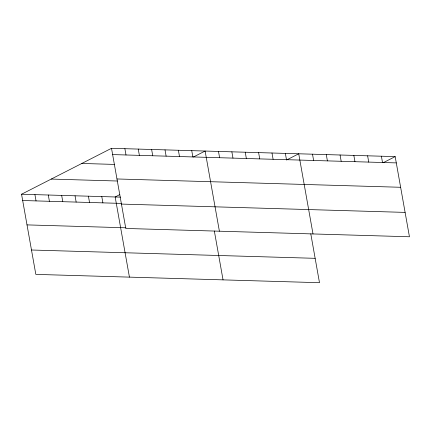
<?xml version="1.0" encoding="UTF-8"?>
<svg xmlns="http://www.w3.org/2000/svg" width="431" height="431" viewBox="0 0 431 431"><rect width="100%" height="100%" fill="white"/><g stroke="black" fill="none" stroke-linecap="round" stroke-linejoin="round"><path stroke-width="0.65" d="M310.789 233.866L319.49 282.698L35.827 274.385L21.55 194.23L111.51 148.302L395.173 156.615L409.45 236.77L125.787 228.457L111.51 148.302M119.813 194.596L115.158 196.972L129.435 277.128M193.476 156.986L205.118 151.044L219.395 231.199M286.502 160.03L298.726 153.786L313.003 233.947M383.531 162.557L395.173 156.615M112.631 154.584L396.294 162.902M81.825 163.457L114.587 164.416M116.973 178.962L400.636 187.28M51.235 179.07L117.431 181.015M21.55 194.23L120.508 197.129M22.671 200.512L121.628 203.416M121.445 204.078L405.108 212.397M27.013 224.89L125.971 227.794M31.485 250.007L315.147 258.325M381.392 156.211L382.512 162.498M367.616 155.806L368.737 162.094M353.84 155.402L354.955 161.69M340.059 154.998L341.18 161.286M326.283 154.594L327.404 160.882M312.507 154.19L313.623 160.477M285.354 153.398L286.475 159.68M271.983 153.005L273.103 159.292M258.611 152.612L259.731 158.899M245.239 152.218L246.354 158.506M231.862 151.825L232.982 158.112M218.49 151.437L219.611 157.724M214.347 231.043L223.042 279.875M191.747 150.651L192.867 156.938M178.375 150.257L179.495 156.545M165.003 149.869L166.124 156.151M151.631 149.476L152.746 155.763M138.254 149.083L139.375 155.37M124.882 148.69L126.003 154.977M101.786 196.579L102.907 202.866M88.414 196.186L89.535 202.473M75.042 195.798L76.158 202.08M61.665 195.405L62.786 201.692M48.294 195.011L49.414 201.299M34.922 194.618L36.042 200.905"/></g></svg>
